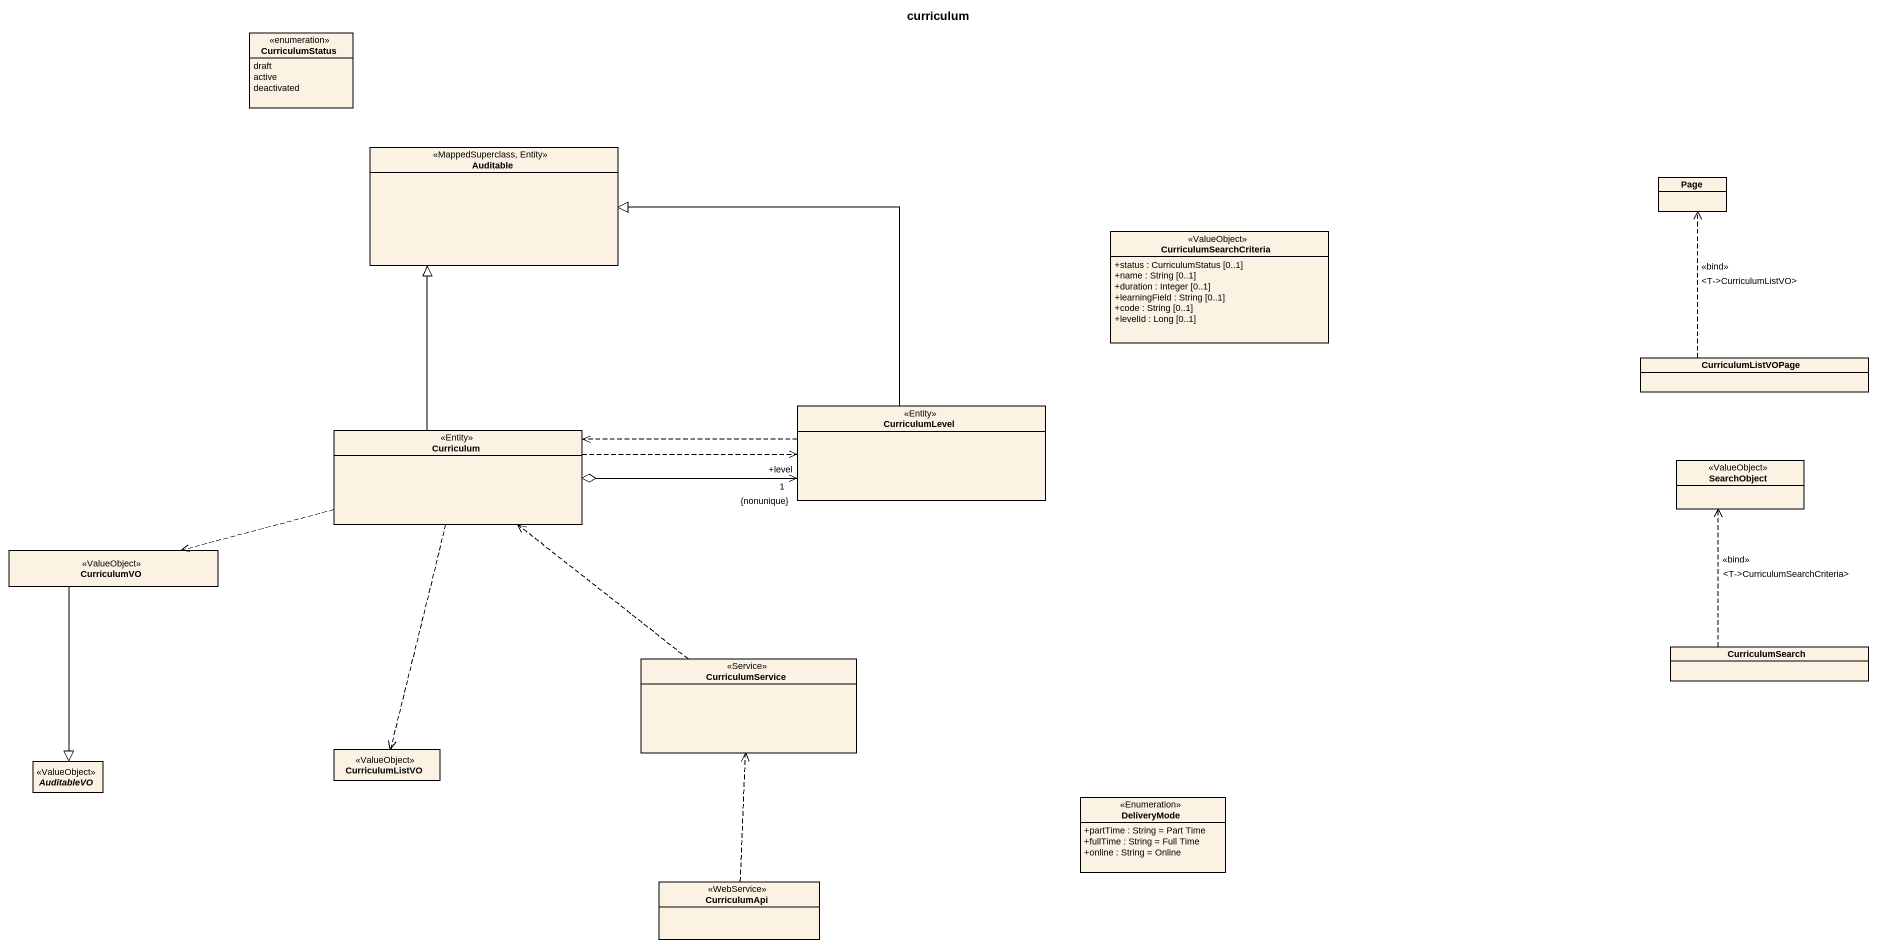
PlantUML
@startuml
title curriculum
hide circle
hide empty members
skinparam classAttributeIconSize 0
enum CurriculumStatus {
  draft
  active
  deactivated
}
class Auditable <<MappedSuperclass, Entity>>
class "Page" as Page_
class CurriculumSearchCriteria <<ValueObject>> {
  +status : CurriculumStatus [0..1]
  +name : String [0..1]
  +duration : Integer [0..1]
  +learningField : String [0..1]
  +code : String [0..1]
  +levelId : Long [0..1]
}
class CurriculumListVOPage
class CurriculumLevel <<Entity>>
class Curriculum <<Entity>>
class SearchObject <<ValueObject>>
class CurriculumVO <<ValueObject>>
class CurriculumService <<Service>>
class CurriculumSearch
class CurriculumListVO <<ValueObject>>
abstract class AuditableVO <<ValueObject>>
class DeliveryMode <<Enumeration>> {
  +partTime : String = Part Time
  +fullTime : String = Full Time
  +online : String = Online
}
class CurriculumApi <<WebService>>
CurriculumListVOPage .up.> Page_ : <<bind>>\n<T->CurriculumListVO>
CurriculumLevel -left-|> Auditable
CurriculumLevel .left.> Curriculum
Curriculum -up-|> Auditable
Curriculum o-right-> "+level\n1\n{nonunique}" CurriculumLevel
Curriculum .right.> CurriculumLevel
Curriculum .left.> CurriculumVO
Curriculum ..> CurriculumListVO
CurriculumVO --|> AuditableVO
CurriculumService .up.> Curriculum
CurriculumSearch .up.> SearchObject : <<bind>>\n<T->CurriculumSearchCriteria>
CurriculumApi .up.> CurriculumService
@enduml
